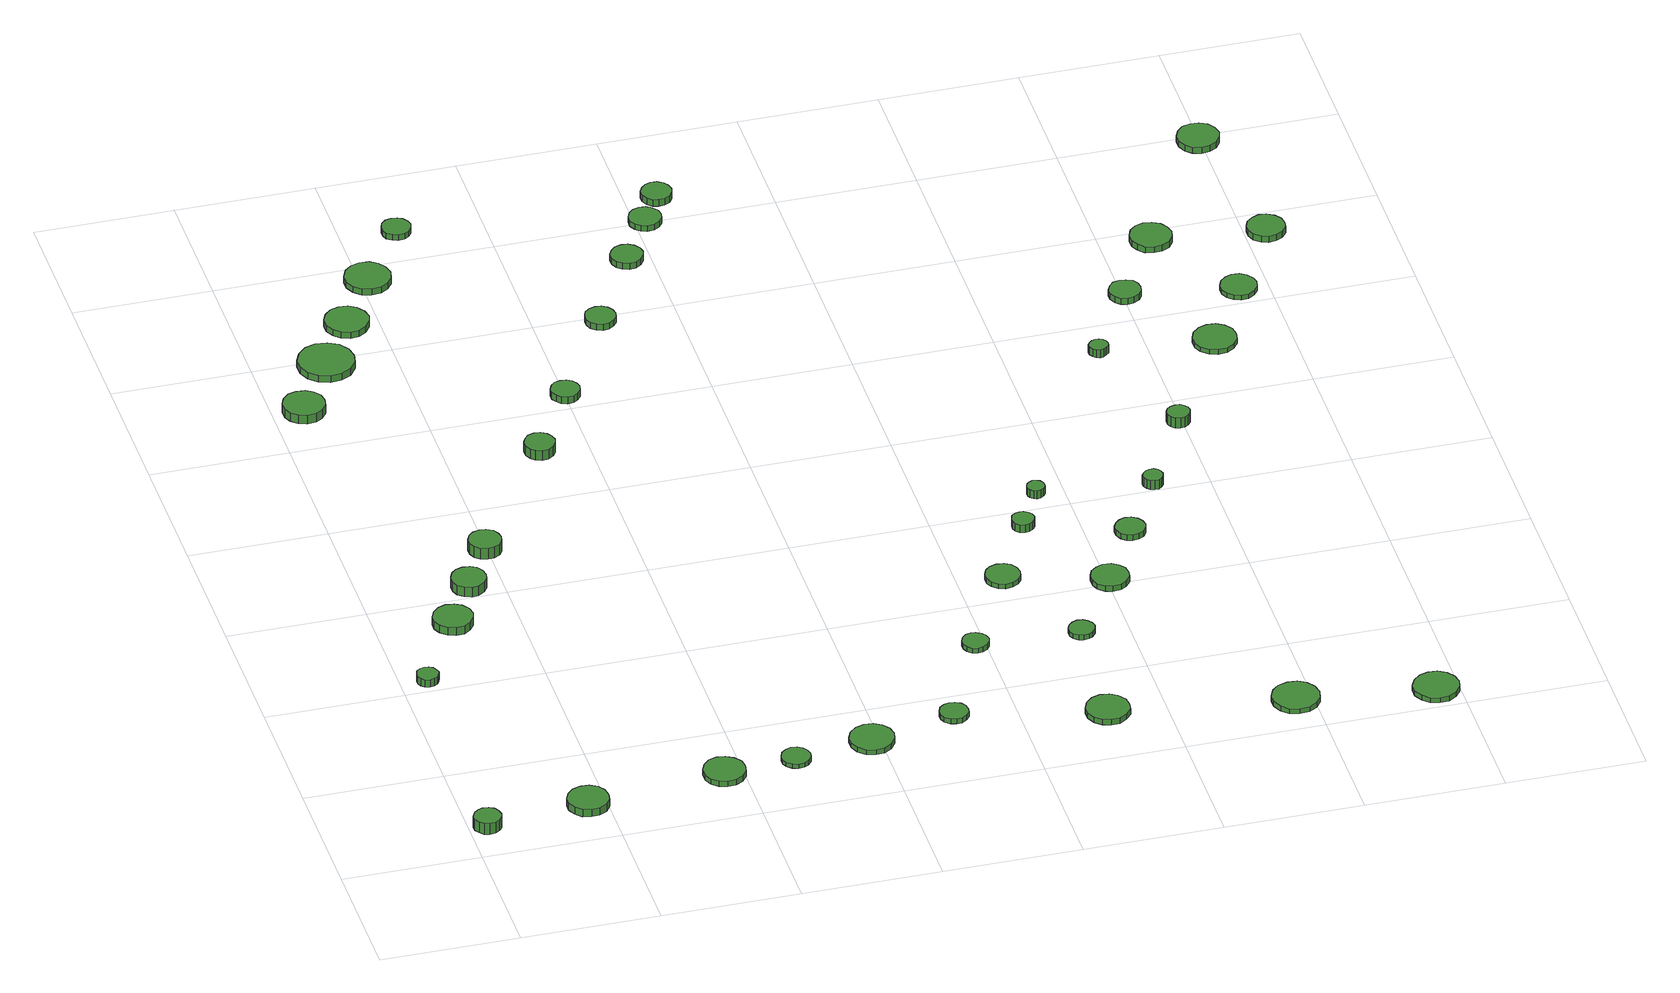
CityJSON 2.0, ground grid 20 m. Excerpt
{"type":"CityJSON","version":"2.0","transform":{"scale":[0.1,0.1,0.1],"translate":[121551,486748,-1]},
"CityObjects":{
"tree1":{"type":"SolitaryVegetationObject","attributes":{"function":"something"},"geometry":[{"type":"MultiSurface","lod":"1","boundaries":[[[0,1,2,3,4,5,6,7,8,9,10,11,12,13,14]],[[15,16,17,18,19,20,21,22,23,24,25,26,27,28,29]],[[0,29,28,1]],[[1,28,27,2]],[[2,27,26,3]],[[3,26,25,4]],[[4,25,24,5]],[[5,24,23,6]],[[6,23,22,7]],[[7,22,21,8]],[[8,21,20,9]],[[9,20,19,10]],[[10,19,18,11]],[[11,18,17,12]],[[12,17,16,13]],[[13,16,15,14]],[[14,15,29,0]]]}]},
"tree2":{"type":"SolitaryVegetationObject","attributes":{"function":"something"},"geometry":[{"type":"MultiSurface","lod":"1","boundaries":[[[30,31,32,33,34,35,36,37,38,39,40,41,42,43,44]],[[45,46,47,48,49,50,51,52,53,54,55,56,57,58,59]],[[30,59,58,31]],[[31,58,57,32]],[[32,57,56,33]],[[33,56,55,34]],[[34,55,54,35]],[[35,54,53,36]],[[36,53,52,37]],[[37,52,51,38]],[[38,51,50,39]],[[39,50,49,40]],[[40,49,48,41]],[[41,48,47,42]],[[42,47,46,43]],[[43,46,45,44]],[[44,45,59,30]]]}]},
"tree3":{"type":"SolitaryVegetationObject","attributes":{"function":"something"},"geometry":[{"type":"MultiSurface","lod":"1","boundaries":[[[60,61,62,63,64,65,66,67,68,69,70,71,72,73,74]],[[75,76,77,78,79,80,81,82,83,84,85,86,87,88,89]],[[60,89,88,61]],[[61,88,87,62]],[[62,87,86,63]],[[63,86,85,64]],[[64,85,84,65]],[[65,84,83,66]],[[66,83,82,67]],[[67,82,81,68]],[[68,81,80,69]],[[69,80,79,70]],[[70,79,78,71]],[[71,78,77,72]],[[72,77,76,73]],[[73,76,75,74]],[[74,75,89,60]]]}]},
"tree4":{"type":"SolitaryVegetationObject","attributes":{"function":"something"},"geometry":[{"type":"MultiSurface","lod":"1","boundaries":[[[90,91,92,93,94,95,96,97,98,99,100,101,102,103,104]],[[105,106,107,108,109,110,111,112,113,114,115,116,117,118,119]],[[90,119,118,91]],[[91,118,117,92]],[[92,117,116,93]],[[93,116,115,94]],[[94,115,114,95]],[[95,114,113,96]],[[96,113,112,97]],[[97,112,111,98]],[[98,111,110,99]],[[99,110,109,100]],[[100,109,108,101]],[[101,108,107,102]],[[102,107,106,103]],[[103,106,105,104]],[[104,105,119,90]]]}]},
"tree5":{"type":"SolitaryVegetationObject","attributes":{"function":"something"},"geometry":[{"type":"MultiSurface","lod":"1","boundaries":[[[120,121,122,123,124,125,126,127,128,129,130,131,132,133,134]],[[135,136,137,138,139,140,141,142,143,144,145,146,147,148,149]],[[120,149,148,121]],[[121,148,147,122]],[[122,147,146,123]],[[123,146,145,124]],[[124,145,144,125]],[[125,144,143,126]],[[126,143,142,127]],[[127,142,141,128]],[[128,141,140,129]],[[129,140,139,130]],[[130,139,138,131]],[[131,138,137,132]],[[132,137,136,133]],[[133,136,135,134]],[[134,135,149,120]]]}]},
"tree6":{"type":"SolitaryVegetationObject","attributes":{"function":"something"},"geometry":[{"type":"MultiSurface","lod":"1","boundaries":[[[150,151,152,153,154,155,156,157,158,159,160,161,162,163,164]],[[165,166,167,168,169,170,171,172,173,174,175,176,177,178,179]],[[150,179,178,151]],[[151,178,177,152]],[[152,177,176,153]],[[153,176,175,154]],[[154,175,174,155]],[[155,174,173,156]],[[156,173,172,157]],[[157,172,171,158]],[[158,171,170,159]],[[159,170,169,160]],[[160,169,168,161]],[[161,168,167,162]],[[162,167,166,163]],[[163,166,165,164]],[[164,165,179,150]]]}]},
"tree7":{"type":"SolitaryVegetationObject","attributes":{"function":"something"},"geometry":[{"type":"MultiSurface","lod":"1","boundaries":[[[180,181,182,183,184,185,186,187,188,189,190,191,192,193,194]],[[195,196,197,198,199,200,201,202,203,204,205,206,207,208,209]],[[180,209,208,181]],[[181,208,207,182]],[[182,207,206,183]],[[183,206,205,184]],[[184,205,204,185]],[[185,204,203,186]],[[186,203,202,187]],[[187,202,201,188]],[[188,201,200,189]],[[189,200,199,190]],[[190,199,198,191]],[[191,198,197,192]],[[192,197,196,193]],[[193,196,195,194]],[[194,195,209,180]]]}]},
"tree8":{"type":"SolitaryVegetationObject","attributes":{"function":"something"},"geometry":[{"type":"MultiSurface","lod":"1","boundaries":[[[210,211,212,213,214,215,216,217,218,219,220,221,222,223,224]],[[225,226,227,228,229,230,231,232,233,234,235,236,237,238,239]],[[210,239,238,211]],[[211,238,237,212]],[[212,237,236,213]],[[213,236,235,214]],[[214,235,234,215]],[[215,234,233,216]],[[216,233,232,217]],[[217,232,231,218]],[[218,231,230,219]],[[219,230,229,220]],[[220,229,228,221]],[[221,228,227,222]],[[222,227,226,223]],[[223,226,225,224]],[[224,225,239,210]]]}]},
"tree9":{"type":"SolitaryVegetationObject","attributes":{"function":"something"},"geometry":[{"type":"MultiSurface","lod":"1","boundaries":[[[240,241,242,243,244,245,246,247,248,249,250,251,252,253,254]],[[255,256,257,258,259,260,261,262,263,264,265,266,267,268,269]],[[240,269,268,241]],[[241,268,267,242]],[[242,267,266,243]],[[243,266,265,244]],[[244,265,264,245]],[[245,264,263,246]],[[246,263,262,247]],[[247,262,261,248]],[[248,261,260,249]],[[249,260,259,250]],[[250,259,258,251]],[[251,258,257,252]],[[252,257,256,253]],[[253,256,255,254]],[[254,255,269,240]]]}]},
"tree10":{"type":"SolitaryVegetationObject","attributes":{"function":"something"},"geometry":[{"type":"MultiSurface","lod":"1","boundaries":[[[270,271,272,273,274,275,276,277,278,279,280,281,282,283,284]],[[285,286,287,288,289,290,291,292,293,294,295,296,297,298,299]],[[270,299,298,271]],[[271,298,297,272]],[[272,297,296,273]],[[273,296,295,274]],[[274,295,294,275]],[[275,294,293,276]],[[276,293,292,277]],[[277,292,291,278]],[[278,291,290,279]],[[279,290,289,280]],[[280,289,288,281]],[[281,288,287,282]],[[282,287,286,283]],[[283,286,285,284]],[[284,285,299,270]]]}]},
"tree11":{"type":"SolitaryVegetationObject","attributes":{"function":"something"},"geometry":[{"type":"MultiSurface","lod":"1","boundaries":[[[300,301,302,303,304,305,306,307,308,309,310,311,312,313,314]],[[315,316,317,318,319,320,321,322,323,324,325,326,327,328,329]],[[300,329,328,301]],[[301,328,327,302]],[[302,327,326,303]],[[303,326,325,304]],[[304,325,324,305]],[[305,324,323,306]],[[306,323,322,307]],[[307,322,321,308]],[[308,321,320,309]],[[309,320,319,310]],[[310,319,318,311]],[[311,318,317,312]],[[312,317,316,313]],[[313,316,315,314]],[[314,315,329,300]]]}]},
"tree12":{"type":"SolitaryVegetationObject","attributes":{"function":"something"},"geometry":[{"type":"MultiSurface","lod":"1","boundaries":[[[330,331,332,333,334,335,336,337,338,339,340,341,342,343,344]],[[345,346,347,348,349,350,351,352,353,354,355,356,357,358,359]],[[330,359,358,331]],[[331,358,357,332]],[[332,357,356,333]],[[333,356,355,334]],[[334,355,354,335]],[[335,354,353,336]],[[336,353,352,337]],[[337,352,351,338]],[[338,351,350,339]],[[339,350,349,340]],[[340,349,348,341]],[[341,348,347,342]],[[342,347,346,343]],[[343,346,345,344]],[[344,345,359,330]]]}]},
"tree13":{"type":"SolitaryVegetationObject","attributes":{"function":"something"},"geometry":[{"type":"MultiSurface","lod":"1","boundaries":[[[360,361,362,363,364,365,366,367,368,369,370,371,372,373,374]],[[375,376,377,378,379,380,381,382,383,384,385,386,387,388,389]],[[360,389,388,361]],[[361,388,387,362]],[[362,387,386,363]],[[363,386,385,364]],[[364,385,384,365]],[[365,384,383,366]],[[366,383,382,367]],[[367,382,381,368]],[[368,381,380,369]],[[369,380,379,370]],[[370,379,378,371]],[[371,378,377,372]],[[372,377,376,373]],[[373,376,375,374]],[[374,375,389,360]]]}]},
"tree14":{"type":"SolitaryVegetationObject","attributes":{"function":"something"},"geometry":[{"type":"MultiSurface","lod":"1","boundaries":[[[390,391,392,393,394,395,396,397,398,399,400,401,402,403,404]],[[405,406,407,408,409,410,411,412,413,414,415,416,417,418,419]],[[390,419,418,391]],[[391,418,417,392]],[[392,417,416,393]],[[393,416,415,394]],[[394,415,414,395]],[[395,414,413,396]],[[396,413,412,397]],[[397,412,411,398]],[[398,411,410,399]],[[399,410,409,400]],[[400,409,408,401]],[[401,408,407,402]],[[402,407,406,403]],[[403,406,405,404]],[[404,405,419,390]]]}]},
"tree15":{"type":"SolitaryVegetationObject","attributes":{"function":"something"},"geometry":[{"type":"MultiSurface","lod":"1","boundaries":[[[420,421,422,423,424,425,426,427,428,429,430,431,432,433,434]],[[435,436,437,438,439,440,441,442,443,444,445,446,447,448,449]],[[420,449,448,421]],[[421,448,447,422]],[[422,447,446,423]],[[423,446,445,424]],[[424,445,444,425]],[[425,444,443,426]],[[426,443,442,427]],[[427,442,441,428]],[[428,441,440,429]],[[429,440,439,430]],[[430,439,438,431]],[[431,438,437,432]],[[432,437,436,433]],[[433,436,435,434]],[[434,435,449,420]]]}]},
"tree16":{"type":"SolitaryVegetationObject","attributes":{"function":"something"},"geometry":[{"type":"MultiSurface","lod":"1","boundaries":[[[450,451,452,453,454,455,456,457,458,459,460,461,462,463,464]],[[465,466,467,468,469,470,471,472,473,474,475,476,477,478,479]],[[450,479,478,451]],[[451,478,477,452]],[[452,477,476,453]],[[453,476,475,454]],[[454,475,474,455]],[[455,474,473,456]],[[456,473,472,457]],[[457,472,471,458]],[[458,471,470,459]],[[459,470,469,460]],[[460,469,468,461]],[[461,468,467,462]],[[462,467,466,463]],[[463,466,465,464]],[[464,465,479,450]]]}]},
"tree17":{"type":"SolitaryVegetationObject","attributes":{"function":"something"},"geometry":[{"type":"MultiSurface","lod":"1","boundaries":[[[480,481,482,483,484,485,486,487,488,489,490,491,492,493,494]],[[495,496,497,498,499,500,501,502,503,504,505,506,507,508,509]],[[480,509,508,481]],[[481,508,507,482]],[[482,507,506,483]],[[483,506,505,484]],[[484,505,504,485]],[[485,504,503,486]],[[486,503,502,487]],[[487,502,501,488]],[[488,501,500,489]],[[489,500,499,490]],[[490,499,498,491]],[[491,498,497,492]],[[492,497,496,493]],[[493,496,495,494]],[[494,495,509,480]]]}]},
"tree18":{"type":"SolitaryVegetationObject","attributes":{"function":"something"},"geometry":[{"type":"MultiSurface","lod":"1","boundaries":[[[510,511,512,513,514,515,516,517,518,519,520,521,522,523,524]],[[525,526,527,528,529,530,531,532,533,534,535,536,537,538,539]],[[510,539,538,511]],[[511,538,537,512]],[[512,537,536,513]],[[513,536,535,514]],[[514,535,534,515]],[[515,534,533,516]],[[516,533,532,517]],[[517,532,531,518]],[[518,531,530,519]],[[519,530,529,520]],[[520,529,528,521]],[[521,528,527,522]],[[522,527,526,523]],[[523,526,525,524]],[[524,525,539,510]]]}]},
"tree19":{"type":"SolitaryVegetationObject","attributes":{"function":"something"},"geometry":[{"type":"MultiSurface","lod":"1","boundaries":[[[540,541,542,543,544,545,546,547,548,549,550,551,552,553,554]],[[555,556,557,558,559,560,561,562,563,564,565,566,567,568,569]],[[540,569,568,541]],[[541,568,567,542]],[[542,567,566,543]],[[543,566,565,544]],[[544,565,564,545]],[[545,564,563,546]],[[546,563,562,547]],[[547,562,561,548]],[[548,561,560,549]],[[549,560,559,550]],[[550,559,558,551]],[[551,558,557,552]],[[552,557,556,553]],[[553,556,555,554]],[[554,555,569,540]]]}]},
"tree20":{"type":"SolitaryVegetationObject","attributes":{"function":"something"},"geometry":[{"type":"MultiSurface","lod":"1","boundaries":[[[570,571,572,573,574,575,576,577,578,579,580,581,582,583,584]],[[585,586,587,588,589,590,591,592,593,594,595,596,597,598,599]],[[570,599,598,571]],[[571,598,597,572]],[[572,597,596,573]],[[573,596,595,574]],[[574,595,594,575]],[[575,594,593,576]],[[576,593,592,577]],[[577,592,591,578]],[[578,591,590,579]],[[579,590,589,580]],[[580,589,588,581]],[[581,588,587,582]],[[582,587,586,583]],[[583,586,585,584]],[[584,585,599,570]]]}]},
"tree21":{"type":"SolitaryVegetationObject","attributes":{"function":"something"},"geometry":[{"type":"MultiSurface","lod":"1","boundaries":[[[600,601,602,603,604,605,606,607,608,609,610,611,612,613,614]],[[615,616,617,618,619,620,621,622,623,624,625,626,627,628,629]],[[600,629,628,601]],[[601,628,627,602]],[[602,627,626,603]],[[603,626,625,604]],[[604,625,624,605]],[[605,624,623,606]],[[606,623,622,607]],[[607,622,621,608]],[[608,621,620,609]],[[609,620,619,610]],[[610,619,618,611]],[[611,618,617,612]],[[612,617,616,613]],[[613,616,615,614]],[[614,615,629,600]]]}]},
"tree22":{"type":"SolitaryVegetationObject","attributes":{"function":"something"},"geometry":[{"type":"MultiSurface","lod":"1","boundaries":[[[630,631,632,633,634,635,636,637,638,639,640,641,642,643,644]],[[645,646,647,648,649,650,651,652,653,654,655,656,657,658,659]],[[630,659,658,631]],[[631,658,657,632]],[[632,657,656,633]],[[633,656,655,634]],[[634,655,654,635]],[[635,654,653,636]],[[636,653,652,637]],[[637,652,651,638]],[[638,651,650,639]],[[639,650,649,640]],[[640,649,648,641]],[[641,648,647,642]],[[642,647,646,643]],[[643,646,645,644]],[[644,645,659,630]]]}]},
"tree23":{"type":"SolitaryVegetationObject","attributes":{"function":"something"},"geometry":[{"type":"MultiSurface","lod":"1","boundaries":[[[660,661,662,663,664,665,666,667,668,669,670,671,672,673,674]],[[675,676,677,678,679,680,681,682,683,684,685,686,687,688,689]],[[660,689,688,661]],[[661,688,687,662]],[[662,687,686,663]],[[663,686,685,664]],[[664,685,684,665]],[[665,684,683,666]],[[666,683,682,667]],[[667,682,681,668]],[[668,681,680,669]],[[669,680,679,670]],[[670,679,678,671]],[[671,678,677,672]],[[672,677,676,673]],[[673,676,675,674]],[[674,675,689,660]]]}]},
"tree24":{"type":"SolitaryVegetationObject","attributes":{"function":"something"},"geometry":[{"type":"MultiSurface","lod":"1","boundaries":[[[690,691,692,693,694,695,696,697,698,699,700,701,702,703,704]],[[705,706,707,708,709,710,711,712,713,714,715,716,717,718,719]],[[690,719,718,691]],[[691,718,717,692]],[[692,717,716,693]],[[693,716,715,694]],[[694,715,714,695]],[[695,714,713,696]],[[696,713,712,697]],[[697,712,711,698]],[[698,711,710,699]],[[699,710,709,700]],[[700,709,708,701]],[[701,708,707,702]],[[702,707,706,703]],[[703,706,705,704]],[[704,705,719,690]]]}]},
"tree25":{"type":"SolitaryVegetationObject","attributes":{"function":"something"},"geometry":[{"type":"MultiSurface","lod":"1","boundaries":[[[720,721,722,723,724,725,726,727,728,729,730,731,732,733,734]],[[735,736,737,738,739,740,741,742,743,744,745,746,747,748,749]],[[720,749,748,721]],[[721,748,747,722]],[[722,747,746,723]],[[723,746,745,724]],[[724,745,744,725]],[[725,744,743,726]],[[726,743,742,727]],[[727,742,741,728]],[[728,741,740,729]],[[729,740,739,730]],[[730,739,738,731]],[[731,738,737,732]],[[732,737,736,733]],[[733,736,735,734]],[[734,735,749,720]]]}]},
"tree26":{"type":"SolitaryVegetationObject","attributes":{"function":"something"},"geometry":[{"type":"MultiSurface","lod":"1","boundaries":[[[750,751,752,753,754,755,756,757,758,759,760,761,762,763,764]],[[765,766,767,768,769,770,771,772,773,774,775,776,777,778,779]],[[750,779,778,751]],[[751,778,777,752]],[[752,777,776,753]],[[753,776,775,754]],[[754,775,774,755]],[[755,774,773,756]],[[756,773,772,757]],[[757,772,771,758]],[[758,771,770,759]],[[759,770,769,760]],[[760,769,768,761]],[[761,768,767,762]],[[762,767,766,763]],[[763,766,765,764]],[[764,765,779,750]]]}]},
"tree27":{"type":"SolitaryVegetationObject","attributes":{"function":"something"},"geometry":[{"type":"MultiSurface","lod":"1","boundaries":[[[780,781,782,783,784,785,786,787,788,789,790,791,792,793,794]],[[795,796,797,798,799,800,801,802,803,804,805,806,807,808,809]],[[780,809,808,781]],[[781,808,807,782]],[[782,807,806,783]],[[783,806,805,784]],[[784,805,804,785]],[[785,804,803,786]],[[786,803,802,787]],[[787,802,801,788]],[[788,801,800,789]],[[789,800,799,790]],[[790,799,798,791]],[[791,798,797,792]],[[792,797,796,793]],[[793,796,795,794]],[[794,795,809,780]]]}]},
"tree28":{"type":"SolitaryVegetationObject","attributes":{"function":"something"},"geometry":[{"type":"MultiSurface","lod":"1","boundaries":[[[810,811,812,813,814,815,816,817,818,819,820,821,822,823,824]],[[825,826,827,828,829,830,831,832,833,834,835,836,837,838,839]],[[810,839,838,811]],[[811,838,837,812]],[[812,837,836,813]],[[813,836,835,814]],[[814,835,834,815]],[[815,834,833,816]],[[816,833,832,817]],[[817,832,831,818]],[[818,831,830,819]],[[819,830,829,820]],[[820,829,828,821]],[[821,828,827,822]],[[822,827,826,823]],[[823,826,825,824]],[[824,825,839,810]]]}]},
"tree29":{"type":"SolitaryVegetationObject","attributes":{"function":"something"},"geometry":[{"type":"MultiSurface","lod":"1","boundaries":[[[840,841,842,843,844,845,846,847,848,849,850,851,852,853,854]],[[855,856,857,858,859,860,861,862,863,864,865,866,867,868,869]],[[840,869,868,841]],[[841,868,867,842]],[[842,867,866,843]],[[843,866,865,844]],[[844,865,864,845]],[[845,864,863,846]],[[846,863,862,847]],[[847,862,861,848]],[[848,861,860,849]],[[849,860,859,850]],[[850,859,858,851]],[[851,858,857,852]],[[852,857,856,853]],[[853,856,855,854]],[[854,855,869,840]]]}]},
"tree30":{"type":"SolitaryVegetationObject","attributes":{"function":"something"},"geometry":[{"type":"MultiSurface","lod":"1","boundaries":[[[870,871,872,873,874,875,876,877,878,879,880,881,882,883,884]],[[885,886,887,888,889,890,891,892,893,894,895,896,897,898,899]],[[870,899,898,871]],[[871,898,897,872]],[[872,897,896,873]],[[873,896,895,874]],[[874,895,894,875]],[[875,894,893,876]],[[876,893,892,877]],[[877,892,891,878]],[[878,891,890,879]],[[879,890,889,880]],[[880,889,888,881]],[[881,888,887,882]],[[882,887,886,883]],[[883,886,885,884]],[[884,885,899,870]]]}]},
"tree31":{"type":"SolitaryVegetationObject","attributes":{"function":"something"},"geometry":[{"type":"MultiSurface","lod":"1","boundaries":[[[900,901,902,903,904,905,906,907,908,909,910,911,912,913,914]],[[915,916,917,918,919,920,921,922,923,924,925,926,927,928,929]],[[900,929,928,901]],[[901,928,927,902]],[[902,927,926,903]],[[903,926,925,904]],[[904,925,924,905]],[[905,924,923,906]],[[906,923,922,907]],[[907,922,921,908]],[[908,921,920,909]],[[909,920,919,910]],[[910,919,918,911]],[[911,918,917,912]],[[912,917,916,913]],[[913,916,915,914]],[[914,915,929,900]]]}]},
"tree32":{"type":"SolitaryVegetationObject","attributes":{"function":"something"},"geometry":[{"type":"MultiSurface","lod":"1","boundaries":[[[930,931,932,933,934,935,936,937,938,939,940,941,942,943,944]],[[945,946,947,948,949,950,951,952,953,954,955,956,957,958,959]],[[930,959,958,931]],[[931,958,957,932]],[[932,957,956,933]],[[933,956,955,934]],[[934,955,954,935]],[[935,954,953,936]],[[936,953,952,937]],[[937,952,951,938]],[[938,951,950,939]],[[939,950,949,940]],[[940,949,948,941]],[[941,948,947,942]],[[942,947,946,943]],[[943,946,945,944]],[[944,945,959,930]]]}]},
"tree33":{"type":"SolitaryVegetationObject","attributes":{"function":"something"},"geometry":[{"type":"MultiSurface","lod":"1","boundaries":[[[960,961,962,963,964,965,966,967,968,969,970,971,972,973,974]],[[975,976,977,978,979,980,981,982,983,984,985,986,987,988,989]],[[960,989,988,961]],[[961,988,987,962]],[[962,987,986,963]],[[963,986,985,964]],[[964,985,984,965]],[[965,984,983,966]],[[966,983,982,967]],[[967,982,981,968]],[[968,981,980,969]],[[969,980,979,970]],[[970,979,978,971]],[[971,978,977,972]],[[972,977,976,973]],[[973,976,975,974]],[[974,975,989,960]]]}]},
"tree34":{"type":"SolitaryVegetationObject","attributes":{"function":"something"},"geometry":[{"type":"MultiSurface","lod":"1","boundaries":[[[990,991,992,993,994,995,996,997,998,999,1000,1001,1002,1003,1004]],[[1005,1006,1007,1008,1009,1010,1011,1012,1013,1014,1015,1016,1017,1018,1019]],[[990,1019,1018,991]],[[991,1018,1017,992]],[[992,1017,1016,993]],[[993,1016,1015,994]],[[994,1015,1014,995]],[[995,1014,1013,996]],[[996,1013,1012,997]],[[997,1012,1011,998]],[[998,1011,1010,999]],[[999,1010,1009,1000]],[[1000,1009,1008,1001]],[[1001,1008,1007,1002]],[[1002,1007,1006,1003]],[[1003,1006,1005,1004]],[[1004,1005,1019,990]]]}]},
"tree35":{"type":"SolitaryVegetationObject","attributes":{"function":"something"},"geometry":[{"type":"MultiSurface","lod":"1","boundaries":[[[1020,1021,1022,1023,1024,1025,1026,1027,1028,1029,1030,1031,1032,1033,1034]],[[1035,1036,1037,1038,1039,1040,1041,1042,1043,1044,1045,1046,1047,1048,1049]],[[1020,1049,1048,1021]],[[1021,1048,1047,1022]],[[1022,1047,1046,1023]],[[1023,1046,1045,1024]],[[1024,1045,1044,1025]],[[1025,1044,1043,1026]],[[1026,1043,1042,1027]],[[1027,1042,1041,1028]],[[1028,1041,1040,1029]],[[1029,1040,1039,1030]],[[1030,1039,1038,1031]],[[1031,1038,1037,1032]],[[1032,1037,1036,1033]],[[1033,1036,1035,1034]],[[1034,1035,1049,1020]]]}]},
"tree36":{"type":"SolitaryVegetationObject","attributes":{"function":"something"},"geometry":[{"type":"MultiSurface","lod":"1","boundaries":[[[1050,1051,1052,1053,1054,1055,1056,1057,1058,1059,1060,1061,1062,1063,1064]],[[1065,1066,1067,1068,1069,1070,1071,1072,1073,1074,1075,1076,1077,1078,1079]],[[1050,1079,1078,1051]],[[1051,1078,1077,1052]],[[1052,1077,1076,1053]],[[1053,1076,1075,1054]],[[1054,1075,1074,1055]],[[1055,1074,1073,1056]],[[1056,1073,1072,1057]],[[1057,1072,1071,1058]],[[1058,1071,1070,1059]],[[1059,1070,1069,1060]],[[1060,1069,1068,1061]],[[1061,1068,1067,1062]],[[1062,1067,1066,1063]],[[1063,1066,1065,1064]],[[1064,1065,1079,1050]]]}]},
"tree37":{"type":"SolitaryVegetationObject","attributes":{"function":"something"},"geometry":[{"type":"MultiSurface","lod":"1","boundaries":[[[1080,1081,1082,1083,1084,1085,1086,1087,1088,1089,1090,1091,1092,1093,1094]],[[1095,1096,1097,1098,1099,1100,1101,1102,1103,1104,1105,1106,1107,1108,1109]],[[1080,1109,1108,1081]],[[1081,1108,1107,1082]],[[1082,1107,1106,1083]],[[1083,1106,1105,1084]],[[1084,1105,1104,1085]],[[1085,1104,1103,1086]],[[1086,1103,1102,1087]],[[1087,1102,1101,1088]],[[1088,1101,1100,1089]],[[1089,1100,1099,1090]],[[1090,1099,1098,1091]],[[1091,1098,1097,1092]],[[1092,1097,1096,1093]],[[1093,1096,1095,1094]],[[1094,1095,1109,1080]]]}]},
"tree38":{"type":"SolitaryVegetationObject","attributes":{"function":"something"},"geometry":[{"type":"MultiSurface","lod":"1","boundaries":[[[1110,1111,1112,1113,1114,1115,1116,1117,1118,1119,1120,1121,1122,1123,1124]],[[1125,1126,1127,1128,1129,1130,1131,1132,1133,1134,1135,1136,1137,1138,1139]],[[1110,1139,1138,1111]],[[1111,1138,1137,1112]],[[1112,1137,1136,1113]],[[1113,1136,1135,1114]],[[1114,1135,1134,1115]],[[1115,1134,1133,1116]],[[1116,1133,1132,1117]],[[1117,1132,1131,1118]],[[1118,1131,1130,1119]],[[1119,1130,1129,1120]],[[1120,1129,1128,1121]],[[1121,1128,1127,1122]],[[1122,1127,1126,1123]],[[1123,1126,1125,1124]],[[1124,1125,1139,1110]]]}]},
"tree39":{"type":"SolitaryVegetationObject","attributes":{"function":"something"}},
"tree40":{"type":"SolitaryVegetationObject","attributes":{"function":"something"},"geometry":[{"type":"MultiSurface","lod":"1","boundaries":[[[1140,1141,1142,1143,1144,1145,1146,1147,1148,1149,1150,1151,1152,1153,1154]],[[1155,1156,1157,1158,1159,1160,1161,1162,1163,1164,1165,1166,1167,1168,1169]],[[1140,1169,1168,1141]],[[1141,1168,1167,1142]],[[1142,1167,1166,1143]],[[1143,1166,1165,1144]],[[1144,1165,1164,1145]],[[1145,1164,1163,1146]],[[1146,1163,1162,1147]],[[1147,1162,1161,1148]],[[1148,1161,1160,1149]],[[1149,1160,1159,1150]],[[1150,1159,1158,1151]],[[1151,1158,1157,1152]],[[1152,1157,1156,1153]],[[1153,1156,1155,1154]],[[1154,1155,1169,1140]]]}]},
"tree41":{"type":"SolitaryVegetationObject","attributes":{"function":"something"},"geometry":[{"type":"MultiSurface","lod":"1","boundaries":[[[1170,1171,1172,1173,1174,1175,1176,1177,1178,1179,1180,1181,1182,1183,1184]],[[1185,1186,1187,1188,1189,1190,1191,1192,1193,1194,1195,1196,1197,1198,1199]],[[1170,1199,1198,1171]],[[1171,1198,1197,1172]],[[1172,1197,1196,1173]],[[1173,1196,1195,1174]],[[1174,1195,1194,1175]],[[1175,1194,1193,1176]],[[1176,1193,1192,1177]],[[1177,1192,1191,1178]],[[1178,1191,1190,1179]],[[1179,1190,1189,1180]],[[1180,1189,1188,1181]],[[1181,1188,1187,1182]],[[1182,1187,1186,1183]],[[1183,1186,1185,1184]],[[1184,1185,1199,1170]]]}]}
},
"vertices":[
[46,67,25],[44,75,25],[40,82,25],[33,86,25],[24,87,25],[17,84,25],[11,79,25],[7,71,25],[7,63,25],[11,56,25],[17,50,25],[24,48,25],[33,49,25],[40,53,25],[44,59,25],[44,59,7],[40,53,7],[33,49,7],[24,48,7],[17,50,7],[11,56,7],[7,63,7],[7,71,7],[11,79,7],[17,84,7],[24,87,7],[33,86,7],[40,82,7],[44,75,7],[46,67,7],
[55,424,19],[53,431,19],[50,436,19],[44,439,19],[38,440,19],[31,438,19],[26,434,19],[24,428,19],[24,421,19],[26,415,19],[31,411,19],[38,409,19],[44,410,19],[50,413,19],[53,418,19],[53,418,7],[50,413,7],[44,410,7],[38,409,7],[31,411,7],[26,415,7],[24,421,7],[24,428,7],[26,434,7],[31,438,7],[38,440,7],[44,439,7],[50,436,7],[53,431,7],[55,424,7],
[202,81,19],[200,93,19],[193,103,19],[182,109,19],[170,110,19],[158,106,19],[149,98,19],[144,87,19],[144,75,19],[149,64,19],[158,55,19],[170,52,19],[182,53,19],[193,59,19],[200,69,19],[200,69,7],[193,59,7],[182,53,7],[170,52,7],[158,55,7],[149,64,7],[144,75,7],[144,87,7],[149,98,7],[158,106,7],[170,110,7],[182,109,7],[193,103,7],[200,93,7],[202,81,7],
[137,546,20],[134,558,20],[127,568,20],[117,573,20],[105,575,20],[94,571,20],[85,563,20],[80,552,20],[80,540,20],[85,530,20],[94,522,20],[105,518,20],[117,519,20],[127,525,20],[134,535,20],[134,535,7],[127,525,7],[117,519,7],[105,518,7],[94,522,7],[85,530,7],[80,540,7],[80,552,7],[85,563,7],[94,571,7],[105,575,7],[117,573,7],[127,568,7],[134,558,7],[137,546,7],
[177,626,23],[175,636,23],[169,645,23],[160,650,23],[150,651,23],[140,648,23],[132,641,23],[128,631,23],[128,621,23],[132,611,23],[140,605,23],[150,601,23],[160,602,23],[169,608,23],[175,616,23],[175,616,7],[169,608,7],[160,602,7],[150,601,7],[140,605,7],[132,611,7],[128,621,7],[128,631,7],[132,641,7],[140,648,7],[150,651,7],[160,650,7],[169,645,7],[175,636,7],[177,626,7],
[74,1089,21],[72,1101,21],[64,1111,21],[54,1117,21],[41,1118,21],[29,1115,21],[20,1106,21],[15,1095,21],[15,1082,21],[20,1071,21],[29,1063,21],[41,1059,21],[54,1060,21],[64,1066,21],[72,1076,21],[72,1076,7],[64,1066,7],[54,1060,7],[41,1059,7],[29,1063,7],[20,1071,7],[15,1082,7],[15,1095,7],[20,1106,7],[29,1115,7],[41,1118,7],[54,1117,7],[64,1111,7],[72,1101,7],[74,1089,7],
[402,102,16],[400,114,16],[392,124,16],[381,130,16],[369,132,16],[357,128,16],[348,119,16],[343,108,16],[343,95,16],[348,84,16],[357,76,16],[369,72,16],[381,73,16],[392,79,16],[400,89,16],[400,89,7],[392,79,7],[381,73,7],[369,72,7],[357,76,7],[348,84,7],[343,95,7],[343,108,7],[348,119,7],[357,128,7],[369,132,7],[381,130,7],[392,124,7],[400,114,7],[402,102,7],
[220,705,25],[218,714,25],[213,722,25],[204,727,25],[195,728,25],[185,725,25],[178,719,25],[174,710,25],[174,700,25],[178,691,25],[185,685,25],[195,682,25],[204,683,25],[213,687,25],[218,695,25],[218,695,7],[213,687,7],[204,683,7],[195,682,7],[185,685,7],[178,691,7],[174,700,7],[174,710,7],[178,719,7],[185,725,7],[195,728,7],[204,727,7],[213,722,7],[218,714,7],[220,705,7],
[142,1185,18],[139,1201,18],[129,1215,18],[114,1223,18],[98,1225,18],[82,1220,18],[70,1208,18],[63,1193,18],[63,1177,18],[70,1162,18],[82,1151,18],[98,1145,18],[114,1147,18],[129,1155,18],[139,1169,18],[139,1169,7],[129,1155,7],[114,1147,7],[98,1145,7],[82,1151,7],[70,1162,7],[63,1177,7],[63,1193,7],[70,1208,7],[82,1220,7],[98,1225,7],[114,1223,7],[129,1215,7],[139,1201,7],[142,1185,7],
[497,109,14],[495,117,14],[490,124,14],[483,129,14],[474,130,14],[466,127,14],[459,121,14],[456,113,14],[456,104,14],[459,97,14],[466,91,14],[474,88,14],[483,89,14],[490,93,14],[495,100,14],[495,100,7],[490,93,7],[483,89,7],[474,88,7],[466,91,7],[459,97,7],[456,104,7],[456,113,7],[459,121,7],[466,127,7],[474,130,7],[483,129,7],[490,124,7],[495,117,7],[497,109,7],
[187,1271,17],[184,1284,17],[176,1295,17],[165,1302,17],[152,1303,17],[139,1299,17],[130,1290,17],[124,1278,17],[124,1265,17],[130,1253,17],[139,1244,17],[152,1240,17],[165,1241,17],[176,1248,17],[184,1259,17],[184,1259,7],[176,1248,7],[165,1241,7],[152,1240,7],[139,1244,7],[130,1253,7],[124,1265,7],[124,1278,7],[130,1290,7],[139,1299,7],[152,1303,7],[165,1302,7],[176,1295,7],[184,1284,7],[187,1271,7],
[353,912,23],[351,921,23],[346,928,23],[338,933,23],[329,934,23],[320,931,23],[314,925,23],[310,917,23],[310,907,23],[314,899,23],[320,893,23],[329,890,23],[338,891,23],[346,896,23],[351,903,23],[351,903,7],[346,896,7],[338,891,7],[329,890,7],[320,893,7],[314,899,7],[310,907,7],[310,917,7],[314,925,7],[320,931,7],[329,934,7],[338,933,7],[346,928,7],[351,921,7],[353,912,7],
[243,1365,17],[240,1378,17],[232,1389,17],[221,1396,17],[207,1397,17],[194,1393,17],[184,1384,17],[178,1371,17],[178,1358,17],[184,1345,17],[194,1336,17],[207,1332,17],[221,1333,17],[232,1340,17],[240,1351,17],[240,1351,7],[232,1340,7],[221,1333,7],[207,1332,7],[194,1336,7],[184,1345,7],[178,1358,7],[178,1371,7],[184,1384,7],[194,1393,7],[207,1397,7],[221,1396,7],[232,1389,7],[240,1378,7],[243,1365,7],
[620,124,15],[617,137,15],[609,147,15],[598,154,15],[585,155,15],[572,151,15],[562,142,15],[557,130,15],[557,117,15],[562,105,15],[572,96,15],[585,92,15],[598,93,15],[609,100,15],[617,111,15],[617,111,7],[609,100,7],[598,93,7],[585,92,7],[572,96,7],[562,105,7],[557,117,7],[557,130,7],[562,142,7],[572,151,7],[585,155,7],[598,154,7],[609,147,7],[617,137,7],[620,124,7],
[421,1032,18],[419,1040,18],[414,1047,18],[407,1051,18],[398,1052,18],[390,1050,18],[384,1044,18],[380,1036,18],[380,1027,18],[384,1020,18],[390,1014,18],[398,1011,18],[407,1012,18],[414,1016,18],[419,1023,18],[419,1023,7],[414,1016,7],[407,1012,7],[398,1011,7],[390,1014,7],[384,1020,7],[380,1027,7],[380,1036,7],[384,1044,7],[390,1050,7],[398,1052,7],[407,1051,7],[414,1047,7],[419,1040,7],[421,1032,7],
[300,1469,16],[298,1477,16],[293,1484,16],[286,1488,16],[277,1489,16],[269,1487,16],[262,1481,16],[259,1473,16],[259,1464,16],[262,1456,16],[269,1451,16],[277,1448,16],[286,1449,16],[293,1453,16],[298,1460,16],[298,1460,7],[293,1453,7],[286,1449,7],[277,1448,7],[269,1451,7],[262,1456,7],[259,1464,7],[259,1473,7],[262,1481,7],[269,1487,7],[277,1489,7],[286,1488,7],[293,1484,7],[298,1477,7],[300,1469,7],
[733,154,15],[732,162,15],[727,169,15],[719,173,15],[711,174,15],[703,172,15],[696,166,15],[693,158,15],[693,150,15],[696,142,15],[703,136,15],[711,134,15],[719,134,15],[727,139,15],[732,146,15],[732,146,7],[727,139,7],[719,134,7],[711,134,7],[703,136,7],[696,142,7],[693,150,7],[693,158,7],[696,166,7],[703,172,7],[711,174,7],[719,173,7],[727,169,7],[732,162,7],[733,154,7],
[515,1189,17],[513,1198,17],[508,1205,17],[500,1210,17],[491,1211,17],[482,1208,17],[475,1202,17],[472,1194,17],[472,1185,17],[475,1176,17],[482,1170,17],[491,1167,17],[500,1168,17],[508,1173,17],[513,1180,17],[513,1180,7],[508,1173,7],[500,1168,7],[491,1167,7],[482,1170,7],[475,1176,7],[472,1185,7],[472,1194,7],[475,1202,7],[482,1208,7],[491,1211,7],[500,1210,7],[508,1205,7],[513,1198,7],[515,1189,7],
[805,308,15],[803,316,15],[798,322,15],[791,326,15],[784,327,15],[776,325,15],[770,319,15],[767,312,15],[767,304,15],[770,297,15],[776,291,15],[784,289,15],[791,290,15],[798,294,15],[803,300,15],[803,300,7],[798,294,7],[791,290,7],[784,289,7],[776,291,7],[770,297,7],[767,304,7],[767,312,7],[770,319,7],[776,325,7],[784,327,7],[791,326,7],[798,322,7],[803,316,7],[805,308,7],
[949,106,16],[947,118,16],[939,129,16],[928,135,16],[915,137,16],[903,133,16],[893,124,16],[888,112,16],[888,99,16],[893,88,16],[903,79,16],[915,75,16],[928,76,16],[939,83,16],[947,93,16],[947,93,7],[939,83,7],[928,76,7],[915,75,7],[903,79,7],[893,88,7],[888,99,7],[888,112,7],[893,124,7],[903,133,7],[915,137,7],[928,135,7],[939,129,7],[947,118,7],[949,106,7],
[590,1321,17],[588,1330,17],[582,1338,17],[574,1343,17],[565,1344,17],[555,1341,17],[548,1334,17],[544,1326,17],[544,1316,17],[548,1307,17],[555,1301,17],[565,1298,17],[574,1299,17],[582,1304,17],[588,1312,17],[588,1312,7],[582,1304,7],[574,1299,7],[565,1298,7],[555,1301,7],[548,1307,7],[544,1316,7],[544,1326,7],[548,1334,7],[555,1341,7],[565,1344,7],[574,1343,7],[582,1338,7],[588,1330,7],[590,1321,7],
[888,451,15],[886,461,15],[880,470,15],[871,475,15],[861,476,15],[851,473,15],[843,466,15],[839,456,15],[839,446,15],[843,437,15],[851,430,15],[861,426,15],[871,428,15],[880,433,15],[886,441,15],[886,441,7],[880,433,7],[871,428,7],[861,426,7],[851,430,7],[843,437,7],[839,446,7],[839,456,7],[843,466,7],[851,473,7],[861,476,7],[871,475,7],[880,470,7],[886,461,7],[888,451,7],
[953,299,15],[951,307,15],[946,313,15],[940,317,15],[932,318,15],[925,315,15],[919,310,15],[916,303,15],[916,295,15],[919,288,15],[925,283,15],[932,281,15],[940,282,15],[946,285,15],[951,292,15],[951,292,7],[946,285,7],[940,282,7],[932,281,7],[925,283,7],[919,288,7],[916,295,7],[916,303,7],[919,310,7],[925,315,7],[932,318,7],[940,317,7],[946,313,7],[951,307,7],[953,299,7],
[638,1402,16],[636,1411,16],[630,1419,16],[622,1424,16],[612,1425,16],[603,1422,16],[596,1416,16],[592,1407,16],[592,1397,16],[596,1388,16],[603,1382,16],[612,1379,16],[622,1380,16],[630,1385,16],[636,1392,16],[636,1392,7],[630,1385,7],[622,1380,7],[612,1379,7],[603,1382,7],[596,1388,7],[592,1397,7],[592,1407,7],[596,1416,7],[603,1422,7],[612,1425,7],[622,1424,7],[630,1419,7],[636,1411,7],[638,1402,7],
[667,1455,17],[665,1464,17],[660,1471,17],[652,1476,17],[643,1477,17],[635,1474,17],[628,1468,17],[624,1460,17],[624,1451,17],[628,1442,17],[635,1436,17],[643,1434,17],[652,1435,17],[660,1439,17],[665,1446,17],[665,1446,6],[660,1439,6],[652,1435,6],[643,1434,6],[635,1436,6],[628,1442,6],[624,1451,6],[624,1460,6],[628,1468,6],[635,1474,6],[643,1477,6],[652,1476,6],[660,1471,6],[665,1464,6],[667,1455,6],
[940,565,20],[938,572,20],[934,577,20],[928,581,20],[922,581,20],[915,579,20],[910,575,20],[908,569,20],[908,562,20],[910,556,20],[915,551,20],[922,549,20],[928,550,20],[934,553,20],[938,559,20],[938,559,7],[934,553,7],[928,550,7],[922,549,7],[915,551,7],[910,556,7],[908,562,7],[908,569,7],[910,575,7],[915,579,7],[922,581,7],[928,581,7],[934,577,7],[938,572,7],[940,565,7],
[1031,409,16],[1029,420,16],[1022,429,16],[1013,435,16],[1001,436,16],[991,432,16],[982,425,16],[978,415,16],[978,403,16],[982,393,16],[991,385,16],[1001,382,16],[1013,383,16],[1022,389,16],[1029,398,16],[1029,398,7],[1022,389,7],[1013,383,7],[1001,382,7],[991,385,7],[982,393,7],[978,403,7],[978,415,7],[982,425,7],[991,432,7],[1001,436,7],[1013,435,7],[1022,429,7],[1029,420,7],[1031,409,7],
[973,634,21],[972,639,21],[969,644,21],[964,646,21],[959,647,21],[954,645,21],[950,642,21],[948,637,21],[948,631,21],[950,627,21],[954,623,21],[959,621,21],[964,622,21],[969,625,21],[972,629,21],[972,629,8],[969,625,8],[964,622,8],[959,621,8],[954,623,8],[950,627,8],[948,631,8],[948,637,8],[950,642,8],[954,645,8],[959,647,8],[964,646,8],[969,644,8],[972,639,8],[973,634,8],
[1208,65,16],[1205,79,16],[1197,90,16],[1185,97,16],[1171,98,16],[1157,94,16],[1147,85,16],[1141,72,16],[1141,58,16],[1147,45,16],[1157,36,16],[1171,32,16],[1185,33,16],[1197,40,16],[1205,51,16],[1205,51,8],[1197,40,8],[1185,33,8],[1171,32,8],[1157,36,8],[1147,45,8],[1141,58,8],[1141,72,8],[1147,85,8],[1157,94,8],[1171,98,8],[1185,97,8],[1197,90,8],[1205,79,8],[1208,65,8],
[1083,512,17],[1081,521,17],[1076,528,17],[1068,533,17],[1059,534,17],[1051,531,17],[1044,525,17],[1040,517,17],[1040,508,17],[1044,499,17],[1051,493,17],[1059,491,17],[1068,492,17],[1076,496,17],[1081,503,17],[1081,503,8],[1076,496,8],[1068,492,8],[1059,491,8],[1051,493,8],[1044,499,8],[1040,508,8],[1040,517,8],[1044,525,8],[1051,531,8],[1059,534,8],[1068,533,8],[1076,528,8],[1081,521,8],[1083,512,8],
[1136,614,23],[1134,620,23],[1131,625,23],[1126,628,23],[1120,628,23],[1114,626,23],[1110,622,23],[1107,617,23],[1107,611,23],[1110,606,23],[1114,602,23],[1120,600,23],[1126,600,23],[1131,603,23],[1134,608,23],[1134,608,8],[1131,603,8],[1126,600,8],[1120,600,8],[1114,602,8],[1110,606,8],[1107,611,8],[1107,617,8],[1110,622,8],[1114,626,8],[1120,628,8],[1126,628,8],[1131,625,8],[1134,620,8],[1136,614,8],
[1399,37,17],[1396,50,17],[1388,61,17],[1376,68,17],[1363,69,17],[1350,65,17],[1340,56,17],[1334,44,17],[1334,30,17],[1340,18,17],[1350,9,17],[1363,5,17],[1376,6,17],[1388,13,17],[1396,24,17],[1396,24,9],[1388,13,9],[1376,6,9],[1363,5,9],[1350,9,9],[1340,18,9],[1334,30,9],[1334,44,9],[1340,56,9],[1350,65,9],[1363,69,9],[1376,68,9],[1388,61,9],[1396,50,9],[1399,37,9],
[1146,938,20],[1145,943,20],[1141,948,20],[1136,950,20],[1131,951,20],[1126,949,20],[1122,946,20],[1119,941,20],[1119,935,20],[1122,930,20],[1126,926,20],[1131,924,20],[1136,925,20],[1141,928,20],[1145,932,20],[1145,932,7],[1141,928,7],[1136,925,7],[1131,924,7],[1126,926,7],[1122,930,7],[1119,935,7],[1119,941,7],[1122,946,7],[1126,949,7],[1131,951,7],[1136,950,7],[1141,948,7],[1145,943,7],[1146,938,7],
[1211,748,25],[1209,755,25],[1205,760,25],[1200,764,25],[1193,764,25],[1186,762,25],[1181,758,25],[1178,752,25],[1178,745,25],[1181,739,25],[1186,734,25],[1193,732,25],[1200,733,25],[1205,736,25],[1209,741,25],[1209,741,8],[1205,736,8],[1200,733,8],[1193,732,8],[1186,734,8],[1181,739,8],[1178,745,8],[1178,752,8],[1181,758,8],[1186,762,8],[1193,764,8],[1200,764,8],[1205,760,8],[1209,755,8],[1211,748,8],
[1226,1060,17],[1224,1069,17],[1219,1077,17],[1210,1081,17],[1201,1082,17],[1192,1080,17],[1185,1073,17],[1181,1064,17],[1181,1055,17],[1185,1046,17],[1192,1040,17],[1201,1037,17],[1210,1038,17],[1219,1043,17],[1224,1050,17],[1224,1050,7],[1219,1043,7],[1210,1038,7],[1201,1037,7],[1192,1040,7],[1185,1046,7],[1181,1055,7],[1181,1064,7],[1185,1073,7],[1192,1080,7],[1201,1082,7],[1210,1081,7],[1219,1077,7],[1224,1069,7],[1226,1060,7],
[1323,919,16],[1321,932,16],[1313,942,16],[1302,949,16],[1289,950,16],[1277,946,16],[1267,937,16],[1262,925,16],[1262,912,16],[1267,901,16],[1277,892,16],[1289,888,16],[1302,889,16],[1313,896,16],[1321,906,16],[1321,906,8],[1313,896,8],[1302,889,8],[1289,888,8],[1277,892,8],[1267,901,8],[1262,912,8],[1262,925,8],[1267,937,8],[1277,946,8],[1289,950,8],[1302,949,8],[1313,942,8],[1321,932,8],[1323,919,8],
[1302,1177,16],[1299,1189,16],[1292,1199,16],[1281,1205,16],[1269,1207,16],[1257,1203,16],[1248,1195,16],[1243,1183,16],[1243,1171,16],[1248,1160,16],[1257,1151,16],[1269,1148,16],[1281,1149,16],[1292,1155,16],[1299,1165,16],[1299,1165,6],[1292,1155,6],[1281,1149,6],[1269,1148,6],[1257,1151,6],[1248,1160,6],[1243,1171,6],[1243,1183,6],[1248,1195,6],[1257,1203,6],[1269,1207,6],[1281,1205,6],[1292,1199,6],[1299,1189,6],[1302,1177,6],
[1383,1032,15],[1381,1042,15],[1374,1051,15],[1365,1057,15],[1354,1058,15],[1344,1054,15],[1336,1047,15],[1332,1037,15],[1332,1027,15],[1336,1017,15],[1344,1010,15],[1354,1006,15],[1365,1007,15],[1374,1013,15],[1381,1021,15],[1381,1021,7],[1374,1013,7],[1365,1007,7],[1354,1006,7],[1344,1010,7],[1336,1017,7],[1332,1027,7],[1332,1037,7],[1336,1047,7],[1344,1054,7],[1354,1058,7],[1365,1057,7],[1374,1051,7],[1381,1042,7],[1383,1032,7],
[1457,1157,16],[1455,1168,16],[1448,1177,16],[1438,1183,16],[1427,1184,16],[1417,1180,16],[1408,1173,16],[1404,1163,16],[1404,1152,16],[1408,1141,16],[1417,1134,16],[1427,1130,16],[1438,1132,16],[1448,1137,16],[1455,1146,16],[1455,1146,6],[1448,1137,6],[1438,1132,6],[1427,1130,6],[1417,1134,6],[1408,1141,6],[1404,1152,6],[1404,1163,6],[1408,1173,6],[1417,1180,6],[1427,1184,6],[1438,1183,6],[1448,1177,6],[1455,1168,6],[1457,1157,6],
[1427,1389,16],[1424,1401,16],[1417,1411,16],[1406,1417,16],[1394,1418,16],[1382,1415,16],[1373,1406,16],[1368,1395,16],[1368,1383,16],[1373,1371,16],[1382,1363,16],[1394,1359,16],[1406,1361,16],[1417,1367,16],[1424,1377,16],[1424,1377,6],[1417,1367,6],[1406,1361,6],[1394,1359,6],[1382,1363,6],[1373,1371,6],[1368,1383,6],[1368,1395,6],[1373,1406,6],[1382,1415,6],[1394,1418,6],[1406,1417,6],[1417,1411,6],[1424,1401,6],[1427,1389,6]
]}
